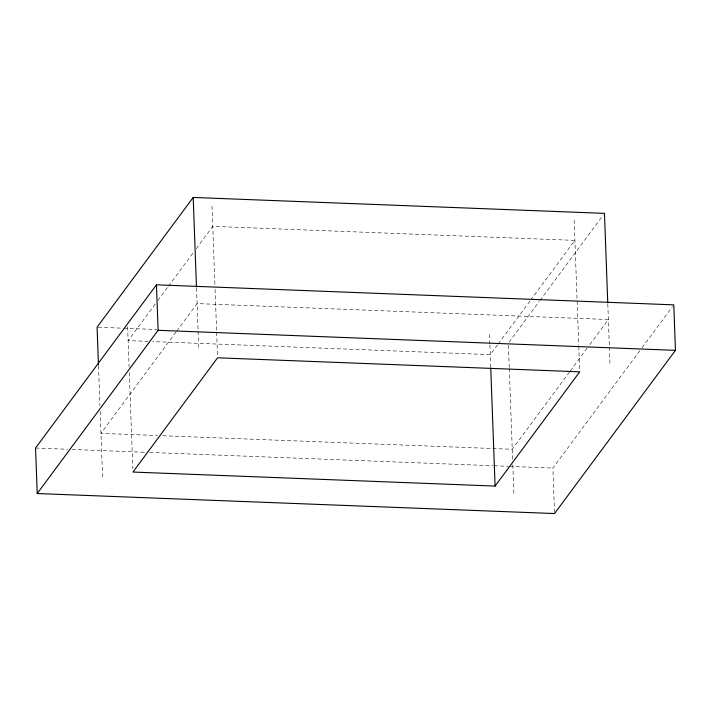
<?xml version="1.0" encoding="UTF-8"?>
<svg xmlns="http://www.w3.org/2000/svg" width="711" height="711" viewBox="0 0 711 711"><rect width="100%" height="100%" fill="white"/><g stroke="black" fill="none" stroke-linecap="round" stroke-linejoin="round"><path stroke-width="0.53" stroke-dasharray="3.56 2.67" d="M155.238 304.024L128.131 340.613L148.066 341.387M157.886 300.451L167.805 287.057M168.463 286.169L193.588 252.254M196.236 248.681L212.767 226.365L574.897 240.389L531.259 299.295M176.017 332.037L100.971 433.355L157.504 435.541M176.675 331.148L197.089 303.597L608.367 319.523L587.953 347.075M497.54 344.817L490.261 354.638L152.501 341.556M498.198 343.928L530.593 300.193M509.014 342.231L539.293 301.348M539.951 300.46L603.15 215.14M569.52 371.96L512.249 449.281L161.939 435.719M570.178 371.071L587.295 347.963M554.509 512.444L552.882 468.06L641.411 348.55M642.069 347.661L672.464 306.637M98.18 327.238L122.576 328.18M123.678 328.224L156.935 329.513M35.55 448.028L67.678 449.272M72.104 449.45L145.222 452.276M149.648 452.445L493.061 465.749M494.163 465.785L508.569 466.345M509.671 466.389L552.882 468.06M607.798 304.041L609.336 346.159M609.38 347.27L610.029 365.019M574.15 220.17L578.745 345.315M578.781 346.417L579.678 370.715M508.436 345.333L509.245 367.445M509.289 368.556L512.649 460.373M512.818 464.816L513.911 494.776M489.523 334.419L489.87 343.991M489.915 345.057L490.706 366.787M212.02 206.146L214.909 284.907M215.078 289.324L216.615 331.29M216.651 332.401L217.548 356.7M196.52 288.124L198.067 330.233M198.102 331.344L198.751 349.101M127.624 326.776L129.109 367.125M129.304 372.644L132.833 468.736M98.491 365.898L99.958 405.705M100.162 411.242L102.633 478.85"/><path stroke-width="1.07" d="M607.754 302.939L604.474 213.362L193.196 197.445L97.078 327.193L98.456 364.796M156.456 284.818L35.55 448.028L37.221 493.532L554.544 513.555L675.45 350.345L673.779 304.85L156.456 284.818L158.118 330.313L37.221 493.532M495.087 486.075L579.714 371.826L217.584 357.802L132.957 472.051L495.087 486.075L490.75 367.889M158.118 330.313L675.45 350.345M193.196 197.445L196.476 287.013"/></g></svg>
